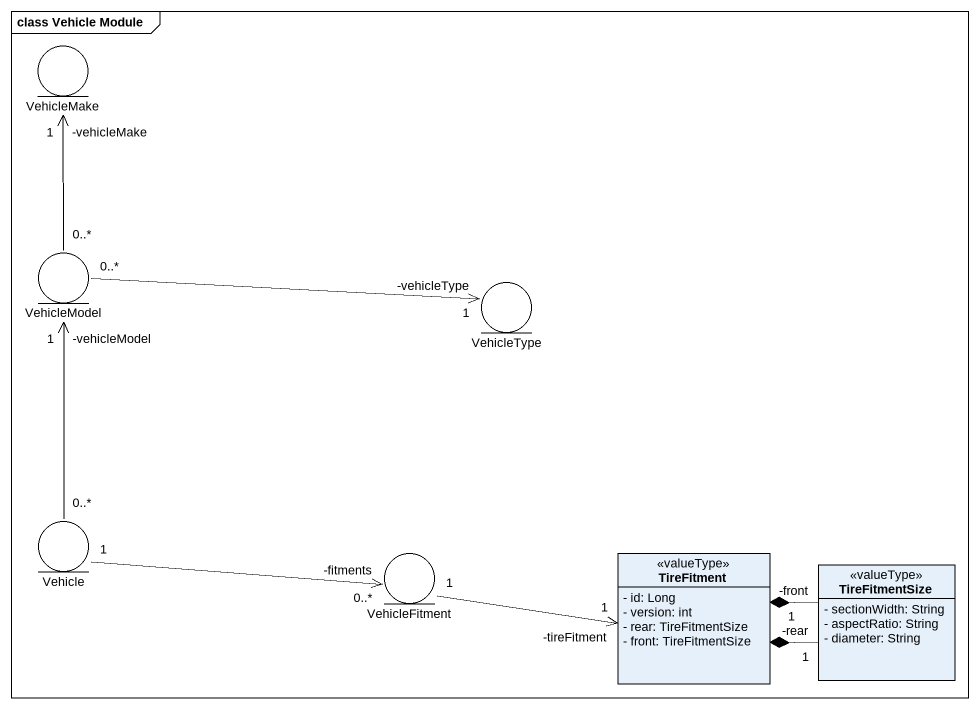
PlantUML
@startuml
mainframe class Vehicle Module
allowmixing
hide circle
hide empty members
skinparam classAttributeIconSize 0
entity VehicleMake
entity VehicleModel
entity VehicleType
entity Vehicle
entity VehicleFitment
class TireFitment <<valueType>> {
  - id: Long
  - version: int
  - rear: TireFitmentSize
  - front: TireFitmentSize
}
class TireFitmentSize <<valueType>> {
  - sectionWidth: String
  - aspectRatio: String
  - diameter: String
}
VehicleModel "0..*" -up-> "-vehicleMake\n1" VehicleMake
VehicleModel "0..*" -right-> "-vehicleType\n1" VehicleType
VehicleModel "-vehicleModel\n1" <-- "0..*" Vehicle
Vehicle "1" -right-> "-fitments\n0..*" VehicleFitment
VehicleFitment "1" -right-> "-tireFitment\n1" TireFitment
TireFitmentSize "-rear\n1" -left-* TireFitment
TireFitmentSize "-front\n1" -left-* TireFitment
@enduml
